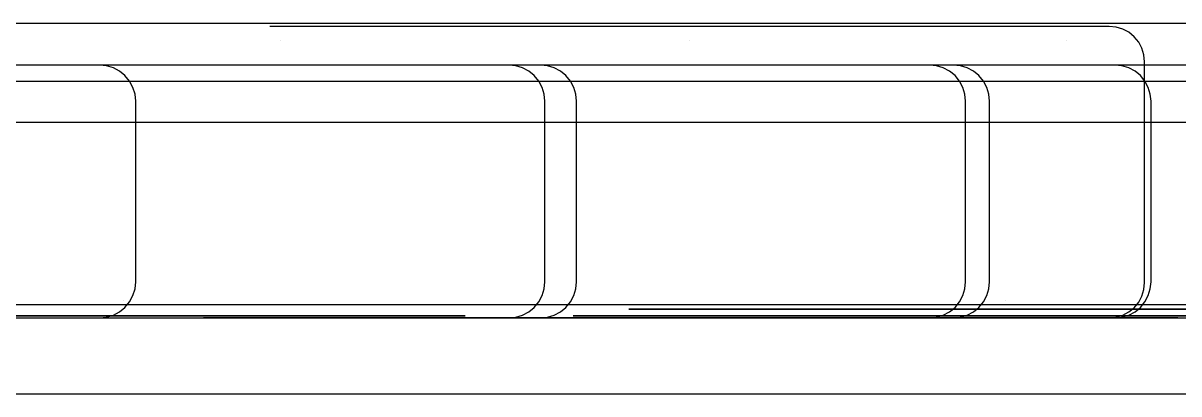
# Model space of a CAD drawing. Header units: metres. Extents: x 4 to 2154, y 0 to 166.
# Drawn here: x 1053 to 1571, y 0 to 166 of the extents above; entities that cross this region are included whole.
import ezdxf

# ---------------------------------------------------------------- set-up
doc = ezdxf.new("R2010")
doc.units = ezdxf.units.M
for name, color, linetype in [('RBAR-T10-I', 2, 'Continuous'), ('RBAR-T12-D', 3, 'Continuous'), ('RBAR-T12-D1', 3, 'Continuous'), ('RBAR-T16-F', 4, 'Continuous'), ('RBAR-T16-F1', 4, 'Continuous'), ('RBAR-T20-G', 5, 'Continuous'), ('RBAR-T8-A', 1, 'Continuous'), ('RBAR-T8-A1', 1, 'Continuous'), ('RBAR-T8-A2', 1, 'Continuous'), ('RBAR-T8-A3', 1, 'Continuous'), ('RBAR-T8-B', 1, 'Continuous'), ('RBAR-T8-B1', 1, 'Continuous'), ('RBAR-T8-B2', 1, 'Continuous'), ('RBAR-T8-C', 1, 'Continuous'), ('RBAR-T8-H', 1, 'Continuous')]:
    doc.layers.add(name, color=color, linetype=linetype)

msp = doc.modelspace()

# ---------------------------------------------------------------- linework, layer by layer
at = {"layer": 'RBAR-T10-I'}
for points in [[(1057.3, 35, 4808.5), (1231.5, 35, 4808.5), (1235.4, 35, 4808.1), (1239.1, 35, 4807), (1242.6, 35, 4805.1), (1245.6, 35, 4802.7), (1248, 35, 4799.6), (1249.9, 35, 4796.2), (1251, 35, 4792.5), (1251.4, 35, 4788.6), (1251.4, 35, 4504.9), (1251, 35, 4501), (1249.9, 35, 4497.3), (1248, 35, 4493.8), (1245.6, 35, 4490.8), (1242.6, 35, 4488.4), (1239.1, 35, 4486.5), (1235.4, 35, 4485.4), (1231.5, 35, 4485), (539.7, 35, 4485)], [(539.7, 35, 4788.6), (1251.4, 35, 4788.6)], [(2011.4, 35, 0), (1319.6, 35, 0), (1315.7, 35, 0.4), (1312, 35, 1.5), (1308.5, 35, 3.4), (1305.5, 35, 5.8), (1303, 35, 8.8), (1301.2, 35, 12.3), (1300.1, 35, 16), (1299.7, 35, 19.9), (1299.7, 35, 283.7), (1300.1, 35, 287.6), (1301.2, 35, 291.3), (1303, 35, 294.7), (1305.5, 35, 297.8), (1308.5, 35, 300.2), (1312, 35, 302.1), (1315.7, 35, 303.2), (1319.6, 35, 303.6), (2031.3, 35, 303.6)], [(2099.6, 35, 0), (1407.8, 35, 0), (1403.9, 35, 0.4), (1400.2, 35, 1.5), (1396.7, 35, 3.4), (1393.7, 35, 5.8), (1391.3, 35, 8.8), (1389.4, 35, 12.3), (1388.3, 35, 16), (1387.9, 35, 19.9), (1387.9, 35, 283.7), (1388.3, 35, 287.6), (1389.4, 35, 291.3), (1391.3, 35, 294.7), (1393.7, 35, 297.8), (1396.7, 35, 300.2), (1400.2, 35, 302.1), (1403.9, 35, 303.2), (1407.8, 35, 303.6), (2119.5, 35, 303.6)], [(2099.6, 35, 0), (1407.8, 35, 0), (1403.9, 35, 0.4), (1400.2, 35, 1.5), (1396.7, 35, 3.4), (1393.7, 35, 5.8), (1391.3, 35, 8.8), (1389.4, 35, 12.3), (1388.3, 35, 16), (1387.9, 35, 19.9), (1387.9, 35, 283.7), (1388.3, 35, 287.6), (1389.4, 35, 291.3), (1391.3, 35, 294.7), (1393.7, 35, 297.8), (1396.7, 35, 300.2), (1400.2, 35, 302.1), (1403.9, 35, 303.2), (1407.8, 35, 303.6), (2119.5, 35, 303.6)], [(2099.6, 35, 0), (1407.8, 35, 0), (1403.9, 35, 0.4), (1400.2, 35, 1.5), (1396.7, 35, 3.4), (1393.7, 35, 5.8), (1391.3, 35, 8.8), (1389.4, 35, 12.3), (1388.3, 35, 16), (1387.9, 35, 19.9), (1387.9, 35, 283.7), (1388.3, 35, 287.6), (1389.4, 35, 291.3), (1391.3, 35, 294.7), (1393.7, 35, 297.8), (1396.7, 35, 300.2), (1400.2, 35, 302.1), (1403.9, 35, 303.2), (1407.8, 35, 303.6), (2119.5, 35, 303.6)], [(2099.6, 35, 0), (1407.8, 35, 0), (1403.9, 35, 0.4), (1400.2, 35, 1.5), (1396.7, 35, 3.4), (1393.7, 35, 5.8), (1391.3, 35, 8.8), (1389.4, 35, 12.3), (1388.3, 35, 16), (1387.9, 35, 19.9), (1387.9, 35, 283.7), (1388.3, 35, 287.6), (1389.4, 35, 291.3), (1391.3, 35, 294.7), (1393.7, 35, 297.8), (1396.7, 35, 300.2), (1400.2, 35, 302.1), (1403.9, 35, 303.2), (1407.8, 35, 303.6), (2119.5, 35, 303.6)], [(2099.6, 35, 0), (1407.8, 35, 0), (1403.9, 35, 0.4), (1400.2, 35, 1.5), (1396.7, 35, 3.4), (1393.7, 35, 5.8), (1391.3, 35, 8.8), (1389.4, 35, 12.3), (1388.3, 35, 16), (1387.9, 35, 19.9), (1387.9, 35, 283.7), (1388.3, 35, 287.6), (1389.4, 35, 291.3), (1391.3, 35, 294.7), (1393.7, 35, 297.8), (1396.7, 35, 300.2), (1400.2, 35, 302.1), (1403.9, 35, 303.2), (1407.8, 35, 303.6), (2119.5, 35, 303.6)], [(2134.6, 35, 0), (1442.8, 35, 0), (1438.9, 35, 0.4), (1435.2, 35, 1.5), (1431.7, 35, 3.4), (1428.7, 35, 5.8), (1426.3, 35, 8.8), (1424.4, 35, 12.3), (1423.3, 35, 16), (1422.9, 35, 19.9), (1422.9, 35, 283.7), (1423.3, 35, 287.6), (1424.4, 35, 291.3), (1426.3, 35, 294.7), (1428.7, 35, 297.8), (1431.7, 35, 300.2), (1435.2, 35, 302.1), (1438.9, 35, 303.2), (1442.8, 35, 303.6), (2154.5, 35, 303.6)]]:
    msp.add_polyline3d(points, dxfattribs=at)
at = {"layer": 'RBAR-T12-D'}
for points in [[(243.5, 121.7, 0), (2118.5, 121.7, 0)], [(36, 0, 0), (1911, 0, 0)], [(36, 0, 0), (1911, 0, 0)]]:
    msp.add_polyline3d(points, dxfattribs=at)
at = {"layer": 'RBAR-T12-D1'}
for points in [[(36, 140, 0), (2011, 140, 0)], [(36, 121.7, 0), (2011, 121.7, 0)]]:
    msp.add_polyline3d(points, dxfattribs=at)
at = {"layer": 'RBAR-T16-F'}
msp.add_polyline3d([(1326.8, 38, 0), (2084.6, 38, 0), (2090.8, 38, 0.6), (2096.8, 38, 2.4), (2102.3, 38, 5.4), (2107.2, 38, 9.3), (2111.1, 38, 14.2), (2114.1, 38, 19.7), (2115.9, 38, 25.7), (2116.5, 38, 31.9), (2116.5, 38, 1941.3), (2115.9, 38, 1947.5), (2114.1, 38, 1953.5), (2111.1, 38, 1959), (2107.2, 38, 1963.9), (2102.3, 38, 1967.8), (2096.8, 38, 1970.8), (2090.8, 38, 1972.6), (2084.6, 38, 1973.2), (1326.8, 38, 1973.2)], dxfattribs=at)
at = {"layer": 'RBAR-T16-F1'}
for points in [[(1324.6, 38, 0), (2084.5, 38, 0), (2090.7, 38, 0.6), (2096.7, 38, 2.4), (2102.3, 38, 5.4), (2107.1, 38, 9.4), (2111.1, 38, 14.2), (2114.1, 38, 19.8), (2115.9, 38, 25.8), (2116.5, 38, 32), (2116.5, 38, 1986.8), (2115.9, 38, 1993), (2114.1, 38, 1999), (2111.1, 38, 2004.6), (2107.1, 38, 2009.4), (2102.3, 38, 2013.4), (2096.7, 38, 2016.4), (2090.7, 38, 2018.2), (2084.5, 38, 2018.8), (1324.6, 38, 2018.8)], [(1362.6, 38, 106), (2122.5, 38, 106), (2128.7, 38, 106.6), (2134.7, 38, 108.4), (2140.3, 38, 111.4), (2145.1, 38, 115.4), (2149.1, 38, 120.2), (2152.1, 38, 125.8), (2153.9, 38, 131.8), (2154.5, 38, 138), (2154.5, 38, 2092.8), (2153.9, 38, 2099), (2152.1, 38, 2105), (2149.1, 38, 2110.6), (2145.1, 38, 2115.4), (2140.3, 38, 2119.4), (2134.7, 38, 2122.4), (2128.7, 38, 2124.2), (2122.5, 38, 2124.8), (1362.6, 38, 2124.8)]]:
    msp.add_polyline3d(points, dxfattribs=at)
at = {"layer": 'RBAR-T20-G'}
msp.add_polyline3d([(40, 40, 0), (2065, 40, 0)], dxfattribs=at)
msp.add_polyline3d([(40, 40, 0), (2065, 40, 0)], dxfattribs=at)
msp.add_polyline3d([(40, 40, 0), (2065, 40, 0)], dxfattribs=at)
at = {"layer": 'RBAR-T8-A'}
msp.add_polyline3d([(34, 34, 0), (2109, 34, 0)], dxfattribs=at)
msp.add_polyline3d([(34, 34, 0), (2109, 34, 0)], dxfattribs=at)
msp.add_polyline3d([(34, 34, 0), (2109, 34, 0)], dxfattribs=at)
msp.add_polyline3d([(34, 34, 0), (2109, 34, 0)], dxfattribs=at)
msp.add_polyline3d([(34, 34, 0), (2109, 34, 0)], dxfattribs=at)
msp.add_polyline3d([(34, 34, 0), (2109, 34, 0)], dxfattribs=at)
msp.add_polyline3d([(34, 34, 0), (2109, 34, 0)], dxfattribs=at)
msp.add_polyline3d([(34, 34, 0), (2109, 34, 0)], dxfattribs=at)
msp.add_polyline3d([(34, 34, 0), (2109, 34, 0)], dxfattribs=at)
msp.add_polyline3d([(34, 34, 0), (2109, 34, 0)], dxfattribs=at)
msp.add_polyline3d([(34, 34, 0), (2109, 34, 0)], dxfattribs=at)
msp.add_polyline3d([(34, 34, 0), (2109, 34, 0)], dxfattribs=at)
msp.add_polyline3d([(34, 34, 0), (2109, 34, 0)], dxfattribs=at)
msp.add_polyline3d([(34, 34, 0), (2109, 34, 0)], dxfattribs=at)
msp.add_polyline3d([(34, 34, 0), (2109, 34, 0)], dxfattribs=at)
msp.add_polyline3d([(34, 34, 0), (2109, 34, 0)], dxfattribs=at)
msp.add_polyline3d([(34, 34, 0), (2109, 34, 0)], dxfattribs=at)
msp.add_polyline3d([(34, 34, 0), (2109, 34, 0)], dxfattribs=at)
msp.add_polyline3d([(34, 34, 0), (2109, 34, 0)], dxfattribs=at)
msp.add_polyline3d([(34, 34, 0), (2109, 34, 0)], dxfattribs=at)
msp.add_polyline3d([(34, 34, 0), (2109, 34, 0)], dxfattribs=at)
msp.add_polyline3d([(34, 34, 0), (2109, 34, 0)], dxfattribs=at)
msp.add_polyline3d([(34, 34, 0), (2109, 34, 0)], dxfattribs=at)
msp.add_polyline3d([(34, 34, 0), (2109, 34, 0)], dxfattribs=at)
msp.add_polyline3d([(34, 34, 0), (2109, 34, 0)], dxfattribs=at)
msp.add_polyline3d([(34, 34, 0), (2109, 34, 0)], dxfattribs=at)
msp.add_polyline3d([(34, 34, 0), (2109, 34, 0)], dxfattribs=at)
msp.add_polyline3d([(34, 34, 0), (2109, 34, 0)], dxfattribs=at)
msp.add_polyline3d([(34, 34, 0), (2109, 34, 0)], dxfattribs=at)
msp.add_polyline3d([(34, 34, 0), (2109, 34, 0)], dxfattribs=at)
at = {"layer": 'RBAR-T8-A1'}
msp.add_polyline3d([(34, 166, 0), (2134, 166, 0)], dxfattribs=at)
msp.add_polyline3d([(34, 166, 0), (2134, 166, 0)], dxfattribs=at)
msp.add_polyline3d([(34, 166, 0), (2134, 166, 0)], dxfattribs=at)
msp.add_polyline3d([(34, 166, 0), (2134, 166, 0)], dxfattribs=at)
msp.add_polyline3d([(34, 166, 0), (2134, 166, 0)], dxfattribs=at)
msp.add_polyline3d([(34, 166, 0), (2134, 166, 0)], dxfattribs=at)
msp.add_polyline3d([(34, 166, 0), (2134, 166, 0)], dxfattribs=at)
msp.add_polyline3d([(34, 166, 0), (2134, 166, 0)], dxfattribs=at)
msp.add_polyline3d([(34, 166, 0), (2134, 166, 0)], dxfattribs=at)
msp.add_polyline3d([(34, 166, 0), (2134, 166, 0)], dxfattribs=at)
msp.add_polyline3d([(34, 166, 0), (2134, 166, 0)], dxfattribs=at)
msp.add_polyline3d([(34, 166, 0), (2134, 166, 0)], dxfattribs=at)
msp.add_polyline3d([(34, 166, 0), (2134, 166, 0)], dxfattribs=at)
msp.add_polyline3d([(34, 166, 0), (2134, 166, 0)], dxfattribs=at)
msp.add_polyline3d([(34, 166, 0), (2134, 166, 0)], dxfattribs=at)
msp.add_polyline3d([(34, 166, 0), (2134, 166, 0)], dxfattribs=at)
msp.add_polyline3d([(34, 166, 0), (2134, 166, 0)], dxfattribs=at)
msp.add_polyline3d([(34, 166, 0), (2134, 166, 0)], dxfattribs=at)
msp.add_polyline3d([(34, 166, 0), (2134, 166, 0)], dxfattribs=at)
msp.add_polyline3d([(34, 166, 0), (2134, 166, 0)], dxfattribs=at)
msp.add_polyline3d([(34, 166, 0), (2134, 166, 0)], dxfattribs=at)
msp.add_polyline3d([(34, 166, 0), (2134, 166, 0)], dxfattribs=at)
msp.add_polyline3d([(34, 166, 0), (2134, 166, 0)], dxfattribs=at)
msp.add_polyline3d([(34, 166, 0), (2134, 166, 0)], dxfattribs=at)
msp.add_polyline3d([(34, 166, 0), (2134, 166, 0)], dxfattribs=at)
msp.add_polyline3d([(34, 166, 0), (2134, 166, 0)], dxfattribs=at)
msp.add_polyline3d([(34, 166, 0), (2134, 166, 0)], dxfattribs=at)
msp.add_polyline3d([(34, 166, 0), (2134, 166, 0)], dxfattribs=at)
msp.add_polyline3d([(34, 166, 0), (2134, 166, 0)], dxfattribs=at)
msp.add_polyline3d([(34, 166, 0), (2134, 166, 0)], dxfattribs=at)
at = {"layer": 'RBAR-T8-A2'}
msp.add_polyline3d([(1098.3, 42, 34), (1098.3, 42, 5034)], dxfattribs=at)
at = {"layer": 'RBAR-T8-A3'}
for points in [[(1168.7, 158, 34), (1168.7, 158, 5084)], [(1351.9, 158, 34), (1351.9, 158, 5084)], [(1520.6, 158, 34), (1520.6, 158, 5084)], [(1295.7, 42, 34), (1295.7, 42, 5084)], [(1493.2, 42, 34), (1493.2, 42, 5084)]]:
    msp.add_polyline3d(points, dxfattribs=at)
at = {"layer": 'RBAR-T8-B'}
for points in [[(1156.5, 34, 452.2), (1543, 34, 452.2), (1546.2, 34, 452.5), (1549.2, 34, 453.4), (1552, 34, 455), (1554.5, 34, 457), (1556.5, 34, 459.4), (1558, 34, 462.3), (1559, 34, 465.3), (1559.3, 34, 468.5), (1559.3, 34, 519.3), (1559, 34, 522.5), (1558, 34, 525.6), (1556.5, 34, 528.4), (1554.5, 34, 530.9), (1552, 34, 532.9), (1549.2, 34, 534.4), (1546.2, 34, 535.3), (1543, 34, 535.6), (1156.5, 34, 535.6)], [(1156.5, 34, 1290), (1543, 34, 1290), (1546.2, 34, 1290.4), (1549.2, 34, 1291.3), (1552, 34, 1292.8), (1554.5, 34, 1294.8), (1556.5, 34, 1297.3), (1558, 34, 1300.1), (1559, 34, 1303.1), (1559.3, 34, 1306.3), (1559.3, 34, 1357.2), (1559, 34, 1360.4), (1558, 34, 1363.4), (1556.5, 34, 1366.2), (1554.5, 34, 1368.7), (1552, 34, 1370.7), (1549.2, 34, 1372.2), (1546.2, 34, 1373.1), (1543, 34, 1373.5), (1156.5, 34, 1373.5)], [(1156.5, 34, 2127.9), (1543, 34, 2127.9), (1546.2, 34, 2128.2), (1549.2, 34, 2129.1), (1552, 34, 2130.6), (1554.5, 34, 2132.6), (1556.5, 34, 2135.1), (1558, 34, 2137.9), (1559, 34, 2141), (1559.3, 34, 2144.2), (1559.3, 34, 2195), (1559, 34, 2198.2), (1558, 34, 2201.2), (1556.5, 34, 2204.1), (1554.5, 34, 2206.5), (1552, 34, 2208.5), (1549.2, 34, 2210.1), (1546.2, 34, 2211), (1543, 34, 2211.3), (1156.5, 34, 2211.3)], [(1156.5, 34, 2965.7), (1543, 34, 2965.7), (1546.2, 34, 2966), (1549.2, 34, 2966.9), (1552, 34, 2968.5), (1554.5, 34, 2970.5), (1556.5, 34, 2972.9), (1558, 34, 2975.8), (1559, 34, 2978.8), (1559.3, 34, 2982), (1559.3, 34, 3032.8), (1559, 34, 3036), (1558, 34, 3039.1), (1556.5, 34, 3041.9), (1554.5, 34, 3044.4), (1552, 34, 3046.4), (1549.2, 34, 3047.9), (1546.2, 34, 3048.8), (1543, 34, 3049.1), (1156.5, 34, 3049.1)], [(1156.5, 34, 3803.5), (1543, 34, 3803.5), (1546.2, 34, 3803.9), (1549.2, 34, 3804.8), (1552, 34, 3806.3), (1554.5, 34, 3808.3), (1556.5, 34, 3810.8), (1558, 34, 3813.6), (1559, 34, 3816.6), (1559.3, 34, 3819.8), (1559.3, 34, 3870.7), (1559, 34, 3873.9), (1558, 34, 3876.9), (1556.5, 34, 3879.7), (1554.5, 34, 3882.2), (1552, 34, 3884.2), (1549.2, 34, 3885.7), (1546.2, 34, 3886.6), (1543, 34, 3887), (1156.5, 34, 3887)], [(1156.5, 34, 4641.4), (1543, 34, 4641.4), (1546.2, 34, 4641.7), (1549.2, 34, 4642.6), (1552, 34, 4644.1), (1554.5, 34, 4646.1), (1556.5, 34, 4648.6), (1558, 34, 4651.4), (1559, 34, 4654.5), (1559.3, 34, 4657.7), (1559.3, 34, 4708.5), (1559, 34, 4711.7), (1558, 34, 4714.7), (1556.5, 34, 4717.6), (1554.5, 34, 4720), (1552, 34, 4722), (1549.2, 34, 4723.6), (1546.2, 34, 4724.5), (1543, 34, 4724.8), (1156.5, 34, 4724.8)]]:
    msp.add_polyline3d(points, dxfattribs=at)
at = {"layer": 'RBAR-T8-B1'}
for points in [[(703.5, 34, 4680), (1087.7, 34, 4680), (1090.8, 34.3, 4680), (1093.9, 35.2, 4680), (1096.7, 36.7, 4680), (1099.1, 38.7, 4680), (1101.1, 41.2, 4680), (1102.6, 44, 4680), (1103.6, 47, 4680), (1103.9, 50.2, 4680), (1103.9, 131.1, 4680), (1103.6, 134.2, 4680), (1102.6, 137.2, 4680), (1101.1, 140, 4680), (1099.1, 142.5, 4680), (1096.7, 144.5, 4680), (1093.9, 146, 4680), (1090.8, 146.9, 4680), (1087.7, 147.2, 4680), (703.5, 147.2, 4680)], [(886.7, 34, 34.5), (1270.9, 34, 34.5), (1274, 34.3, 34.5), (1277.1, 35.2, 34.5), (1279.9, 36.7, 34.5), (1282.3, 38.7, 34.5), (1284.3, 41.2, 34.5), (1285.8, 44, 34.5), (1286.7, 47, 34.5), (1287.1, 50.2, 34.5), (1287.1, 131.1, 34.5), (1286.7, 134.2, 34.5), (1285.8, 137.2, 34.5), (1284.3, 140, 34.5), (1282.3, 142.5, 34.5), (1279.9, 144.5, 34.5), (1277.1, 146, 34.5), (1274, 146.9, 34.5), (1270.9, 147.2, 34.5), (886.7, 147.2, 34.5)], [(900.9, 34, 4679), (1285.1, 34, 4679), (1288.3, 34.3, 4679), (1291.3, 35.2, 4679), (1294.1, 36.7, 4679), (1296.5, 38.7, 4679), (1298.6, 41.2, 4679), (1300, 44, 4679), (1301, 47, 4679), (1301.3, 50.2, 4679), (1301.3, 131.1, 4679), (1301, 134.2, 4679), (1300, 137.2, 4679), (1298.6, 140, 4679), (1296.5, 142.5, 4679), (1294.1, 144.5, 4679), (1291.3, 146, 4679), (1288.3, 146.9, 4679), (1285.1, 147.2, 4679), (900.9, 147.2, 4679)], [(1075, 34, 34.5), (1459.2, 34, 34.5), (1462.4, 34.3, 34.5), (1465.4, 35.2, 34.5), (1468.2, 36.7, 34.5), (1470.7, 38.7, 34.5), (1472.7, 41.2, 34.5), (1474.2, 44, 34.5), (1475.1, 47, 34.5), (1475.4, 50.2, 34.5), (1475.4, 131.1, 34.5), (1475.1, 134.2, 34.5), (1474.2, 137.2, 34.5), (1472.7, 140, 34.5), (1470.7, 142.5, 34.5), (1468.2, 144.5, 34.5), (1465.4, 146, 34.5), (1462.4, 146.9, 34.5), (1459.2, 147.2, 34.5), (1075, 147.2, 34.5)], [(1085.8, 34, 4625), (1469.9, 34, 4625), (1473.1, 34.3, 4625), (1476.1, 35.2, 4625), (1478.9, 36.7, 4625), (1481.4, 38.7, 4625), (1483.4, 41.2, 4625), (1484.9, 44, 4625), (1485.8, 47, 4625), (1486.1, 50.2, 4625), (1486.1, 131.1, 4625), (1485.8, 134.2, 4625), (1484.9, 137.2, 4625), (1483.4, 140, 4625), (1481.4, 142.5, 4625), (1478.9, 144.5, 4625), (1476.1, 146, 4625), (1473.1, 146.9, 4625), (1469.9, 147.2, 4625), (1085.8, 147.2, 4625)], [(1158.1, 34, 2547.5), (1542.3, 34, 2547.5), (1545.4, 34.3, 2547.5), (1548.5, 35.2, 2547.5), (1551.3, 36.7, 2547.5), (1553.7, 38.7, 2547.5), (1555.7, 41.2, 2547.5), (1557.2, 44, 2547.5), (1558.1, 47, 2547.5), (1558.5, 50.2, 2547.5), (1558.5, 131.1, 2547.5), (1558.1, 134.2, 2547.5), (1557.2, 137.2, 2547.5), (1555.7, 140, 2547.5), (1553.7, 142.5, 2547.5), (1551.3, 144.5, 2547.5), (1548.5, 146, 2547.5), (1545.4, 146.9, 2547.5), (1542.3, 147.2, 2547.5), (1158.1, 147.2, 2547.5)], [(1158.1, 34, 2744.8), (1542.3, 34, 2744.8), (1545.4, 34.3, 2744.8), (1548.5, 35.2, 2744.8), (1551.3, 36.7, 2744.8), (1553.7, 38.7, 2744.8), (1555.7, 41.2, 2744.8), (1557.2, 44, 2744.8), (1558.1, 47, 2744.8), (1558.5, 50.2, 2744.8), (1558.5, 131.1, 2744.8), (1558.1, 134.2, 2744.8), (1557.2, 137.2, 2744.8), (1555.7, 140, 2744.8), (1553.7, 142.5, 2744.8), (1551.3, 144.5, 2744.8), (1548.5, 146, 2744.8), (1545.4, 146.9, 2744.8), (1542.3, 147.2, 2744.8), (1158.1, 147.2, 2744.8)], [(1158.1, 34, 2942.2), (1542.3, 34, 2942.2), (1545.4, 34.3, 2942.2), (1548.5, 35.2, 2942.2), (1551.3, 36.7, 2942.2), (1553.7, 38.7, 2942.2), (1555.7, 41.2, 2942.2), (1557.2, 44, 2942.2), (1558.1, 47, 2942.2), (1558.5, 50.2, 2942.2), (1558.5, 131.1, 2942.2), (1558.1, 134.2, 2942.2), (1557.2, 137.2, 2942.2), (1555.7, 140, 2942.2), (1553.7, 142.5, 2942.2), (1551.3, 144.5, 2942.2), (1548.5, 146, 2942.2), (1545.4, 146.9, 2942.2), (1542.3, 147.2, 2942.2), (1158.1, 147.2, 2942.2)], [(1283.4, 34, 0), (1667.6, 34, 0), (1670.7, 34.3, 0), (1673.8, 35.2, 0), (1676.6, 36.7, 0), (1679, 38.7, 0), (1681, 41.2, 0), (1682.5, 44, 0), (1683.4, 47, 0), (1683.8, 50.2, 0), (1683.8, 131.1, 0), (1683.4, 134.2, 0), (1682.5, 137.2, 0), (1681, 140, 0), (1679, 142.5, 0), (1676.6, 144.5, 0), (1673.8, 146, 0), (1670.7, 146.9, 0), (1667.6, 147.2, 0), (1283.4, 147.2, 0)], [(1295.7, 34, 0), (1679.9, 34, 0), (1683.1, 34.3, 0), (1686.1, 35.2, 0), (1688.9, 36.7, 0), (1691.4, 38.7, 0), (1693.4, 41.2, 0), (1694.9, 44, 0), (1695.8, 47, 0), (1696.1, 50.2, 0), (1696.1, 131.1, 0), (1695.8, 134.2, 0), (1694.9, 137.2, 0), (1693.4, 140, 0), (1691.4, 142.5, 0), (1688.9, 144.5, 0), (1686.1, 146, 0), (1683.1, 146.9, 0), (1679.9, 147.2, 0), (1295.7, 147.2, 0)], [(1473, 34, 0), (1857.2, 34, 0), (1860.3, 34.3, 0), (1863.4, 35.2, 0), (1866.2, 36.7, 0), (1868.6, 38.7, 0), (1870.6, 41.2, 0), (1872.1, 44, 0), (1873, 47, 0), (1873.4, 50.2, 0), (1873.4, 131.1, 0), (1873, 134.2, 0), (1872.1, 137.2, 0), (1870.6, 140, 0), (1868.6, 142.5, 0), (1866.2, 144.5, 0), (1863.4, 146, 0), (1860.3, 146.9, 0), (1857.2, 147.2, 0), (1473, 147.2, 0)], [(1493.2, 34, 0), (1877.3, 34, 0), (1880.5, 34.3, 0), (1883.5, 35.2, 0), (1886.3, 36.7, 0), (1888.8, 38.7, 0), (1890.8, 41.2, 0), (1892.3, 44, 0), (1893.2, 47, 0), (1893.5, 50.2, 0), (1893.5, 131.1, 0), (1893.2, 134.2, 0), (1892.3, 137.2, 0), (1890.8, 140, 0), (1888.8, 142.5, 0), (1886.3, 144.5, 0), (1883.5, 146, 0), (1880.5, 146.9, 0), (1877.3, 147.2, 0), (1493.2, 147.2, 0)]]:
    msp.add_polyline3d(points, dxfattribs=at)
at = {"layer": 'RBAR-T8-B2'}
for points in [[(1164, 34, 393.1), (1539.7, 34, 393.1), (1542.8, 34.3, 393.1), (1545.8, 35.2, 393.1), (1548.5, 36.7, 393.1), (1550.9, 38.6, 393.1), (1552.9, 41, 393.1), (1554.3, 43.8, 393.1), (1555.2, 46.7, 393.1), (1555.5, 49.8, 393.1), (1555.5, 148.7, 393.1), (1555.2, 151.8, 393.1), (1554.3, 154.8, 393.1), (1552.9, 157.5, 393.1), (1550.9, 159.9, 393.1), (1548.5, 161.9, 393.1), (1545.8, 163.3, 393.1), (1542.8, 164.2, 393.1), (1539.7, 164.5, 393.1), (1164, 164.5, 393.1)], [(1164, 34, 1111.2), (1539.7, 34, 1111.2), (1542.8, 34.3, 1111.2), (1545.8, 35.2, 1111.2), (1548.5, 36.7, 1111.2), (1550.9, 38.6, 1111.2), (1552.9, 41, 1111.2), (1554.3, 43.8, 1111.2), (1555.2, 46.7, 1111.2), (1555.5, 49.8, 1111.2), (1555.5, 148.7, 1111.2), (1555.2, 151.8, 1111.2), (1554.3, 154.8, 1111.2), (1552.9, 157.5, 1111.2), (1550.9, 159.9, 1111.2), (1548.5, 161.9, 1111.2), (1545.8, 163.3, 1111.2), (1542.8, 164.2, 1111.2), (1539.7, 164.5, 1111.2), (1164, 164.5, 1111.2)], [(1164, 34, 1829.4), (1539.7, 34, 1829.4), (1542.8, 34.3, 1829.4), (1545.8, 35.2, 1829.4), (1548.5, 36.7, 1829.4), (1550.9, 38.6, 1829.4), (1552.9, 41, 1829.4), (1554.3, 43.8, 1829.4), (1555.2, 46.7, 1829.4), (1555.5, 49.8, 1829.4), (1555.5, 148.7, 1829.4), (1555.2, 151.8, 1829.4), (1554.3, 154.8, 1829.4), (1552.9, 157.5, 1829.4), (1550.9, 159.9, 1829.4), (1548.5, 161.9, 1829.4), (1545.8, 163.3, 1829.4), (1542.8, 164.2, 1829.4), (1539.7, 164.5, 1829.4), (1164, 164.5, 1829.4)], [(1164, 34, 2547.5), (1539.7, 34, 2547.5), (1542.8, 34.3, 2547.5), (1545.8, 35.2, 2547.5), (1548.5, 36.7, 2547.5), (1550.9, 38.6, 2547.5), (1552.9, 41, 2547.5), (1554.3, 43.8, 2547.5), (1555.2, 46.7, 2547.5), (1555.5, 49.8, 2547.5), (1555.5, 148.7, 2547.5), (1555.2, 151.8, 2547.5), (1554.3, 154.8, 2547.5), (1552.9, 157.5, 2547.5), (1550.9, 159.9, 2547.5), (1548.5, 161.9, 2547.5), (1545.8, 163.3, 2547.5), (1542.8, 164.2, 2547.5), (1539.7, 164.5, 2547.5), (1164, 164.5, 2547.5)], [(1164, 34, 3265.6), (1539.7, 34, 3265.6), (1542.8, 34.3, 3265.6), (1545.8, 35.2, 3265.6), (1548.5, 36.7, 3265.6), (1550.9, 38.6, 3265.6), (1552.9, 41, 3265.6), (1554.3, 43.8, 3265.6), (1555.2, 46.7, 3265.6), (1555.5, 49.8, 3265.6), (1555.5, 148.7, 3265.6), (1555.2, 151.8, 3265.6), (1554.3, 154.8, 3265.6), (1552.9, 157.5, 3265.6), (1550.9, 159.9, 3265.6), (1548.5, 161.9, 3265.6), (1545.8, 163.3, 3265.6), (1542.8, 164.2, 3265.6), (1539.7, 164.5, 3265.6), (1164, 164.5, 3265.6)], [(1164, 34, 3983.8), (1539.7, 34, 3983.8), (1542.8, 34.3, 3983.8), (1545.8, 35.2, 3983.8), (1548.5, 36.7, 3983.8), (1550.9, 38.6, 3983.8), (1552.9, 41, 3983.8), (1554.3, 43.8, 3983.8), (1555.2, 46.7, 3983.8), (1555.5, 49.8, 3983.8), (1555.5, 148.7, 3983.8), (1555.2, 151.8, 3983.8), (1554.3, 154.8, 3983.8), (1552.9, 157.5, 3983.8), (1550.9, 159.9, 3983.8), (1548.5, 161.9, 3983.8), (1545.8, 163.3, 3983.8), (1542.8, 164.2, 3983.8), (1539.7, 164.5, 3983.8), (1164, 164.5, 3983.8)], [(1164, 34, 4701.9), (1539.7, 34, 4701.9), (1542.8, 34.3, 4701.9), (1545.8, 35.2, 4701.9), (1548.5, 36.7, 4701.9), (1550.9, 38.6, 4701.9), (1552.9, 41, 4701.9), (1554.3, 43.8, 4701.9), (1555.2, 46.7, 4701.9), (1555.5, 49.8, 4701.9), (1555.5, 148.7, 4701.9), (1555.2, 151.8, 4701.9), (1554.3, 154.8, 4701.9), (1552.9, 157.5, 4701.9), (1550.9, 159.9, 4701.9), (1548.5, 161.9, 4701.9), (1545.8, 163.3, 4701.9), (1542.8, 164.2, 4701.9), (1539.7, 164.5, 4701.9), (1164, 164.5, 4701.9)], [(1164, 34, 393.1), (1539.7, 34, 393.1), (1542.8, 34.3, 393.1), (1545.8, 35.2, 393.1), (1548.5, 36.7, 393.1), (1550.9, 38.6, 393.1), (1552.9, 41, 393.1), (1554.3, 43.8, 393.1), (1555.2, 46.7, 393.1), (1555.5, 49.8, 393.1), (1555.5, 148.7, 393.1), (1555.2, 151.8, 393.1), (1554.3, 154.8, 393.1), (1552.9, 157.5, 393.1), (1550.9, 159.9, 393.1), (1548.5, 161.9, 393.1), (1545.8, 163.3, 393.1), (1542.8, 164.2, 393.1), (1539.7, 164.5, 393.1), (1164, 164.5, 393.1)], [(1164, 34, 1111.2), (1539.7, 34, 1111.2), (1542.8, 34.3, 1111.2), (1545.8, 35.2, 1111.2), (1548.5, 36.7, 1111.2), (1550.9, 38.6, 1111.2), (1552.9, 41, 1111.2), (1554.3, 43.8, 1111.2), (1555.2, 46.7, 1111.2), (1555.5, 49.8, 1111.2), (1555.5, 148.7, 1111.2), (1555.2, 151.8, 1111.2), (1554.3, 154.8, 1111.2), (1552.9, 157.5, 1111.2), (1550.9, 159.9, 1111.2), (1548.5, 161.9, 1111.2), (1545.8, 163.3, 1111.2), (1542.8, 164.2, 1111.2), (1539.7, 164.5, 1111.2), (1164, 164.5, 1111.2)], [(1164, 34, 1829.4), (1539.7, 34, 1829.4), (1542.8, 34.3, 1829.4), (1545.8, 35.2, 1829.4), (1548.5, 36.7, 1829.4), (1550.9, 38.6, 1829.4), (1552.9, 41, 1829.4), (1554.3, 43.8, 1829.4), (1555.2, 46.7, 1829.4), (1555.5, 49.8, 1829.4), (1555.5, 148.7, 1829.4), (1555.2, 151.8, 1829.4), (1554.3, 154.8, 1829.4), (1552.9, 157.5, 1829.4), (1550.9, 159.9, 1829.4), (1548.5, 161.9, 1829.4), (1545.8, 163.3, 1829.4), (1542.8, 164.2, 1829.4), (1539.7, 164.5, 1829.4), (1164, 164.5, 1829.4)], [(1164, 34, 2547.5), (1539.7, 34, 2547.5), (1542.8, 34.3, 2547.5), (1545.8, 35.2, 2547.5), (1548.5, 36.7, 2547.5), (1550.9, 38.6, 2547.5), (1552.9, 41, 2547.5), (1554.3, 43.8, 2547.5), (1555.2, 46.7, 2547.5), (1555.5, 49.8, 2547.5), (1555.5, 148.7, 2547.5), (1555.2, 151.8, 2547.5), (1554.3, 154.8, 2547.5), (1552.9, 157.5, 2547.5), (1550.9, 159.9, 2547.5), (1548.5, 161.9, 2547.5), (1545.8, 163.3, 2547.5), (1542.8, 164.2, 2547.5), (1539.7, 164.5, 2547.5), (1164, 164.5, 2547.5)], [(1164, 34, 3265.6), (1539.7, 34, 3265.6), (1542.8, 34.3, 3265.6), (1545.8, 35.2, 3265.6), (1548.5, 36.7, 3265.6), (1550.9, 38.6, 3265.6), (1552.9, 41, 3265.6), (1554.3, 43.8, 3265.6), (1555.2, 46.7, 3265.6), (1555.5, 49.8, 3265.6), (1555.5, 148.7, 3265.6), (1555.2, 151.8, 3265.6), (1554.3, 154.8, 3265.6), (1552.9, 157.5, 3265.6), (1550.9, 159.9, 3265.6), (1548.5, 161.9, 3265.6), (1545.8, 163.3, 3265.6), (1542.8, 164.2, 3265.6), (1539.7, 164.5, 3265.6), (1164, 164.5, 3265.6)], [(1164, 34, 3983.8), (1539.7, 34, 3983.8), (1542.8, 34.3, 3983.8), (1545.8, 35.2, 3983.8), (1548.5, 36.7, 3983.8), (1550.9, 38.6, 3983.8), (1552.9, 41, 3983.8), (1554.3, 43.8, 3983.8), (1555.2, 46.7, 3983.8), (1555.5, 49.8, 3983.8), (1555.5, 148.7, 3983.8), (1555.2, 151.8, 3983.8), (1554.3, 154.8, 3983.8), (1552.9, 157.5, 3983.8), (1550.9, 159.9, 3983.8), (1548.5, 161.9, 3983.8), (1545.8, 163.3, 3983.8), (1542.8, 164.2, 3983.8), (1539.7, 164.5, 3983.8), (1164, 164.5, 3983.8)], [(1164, 34, 4701.9), (1539.7, 34, 4701.9), (1542.8, 34.3, 4701.9), (1545.8, 35.2, 4701.9), (1548.5, 36.7, 4701.9), (1550.9, 38.6, 4701.9), (1552.9, 41, 4701.9), (1554.3, 43.8, 4701.9), (1555.2, 46.7, 4701.9), (1555.5, 49.8, 4701.9), (1555.5, 148.7, 4701.9), (1555.2, 151.8, 4701.9), (1554.3, 154.8, 4701.9), (1552.9, 157.5, 4701.9), (1550.9, 159.9, 4701.9), (1548.5, 161.9, 4701.9), (1545.8, 163.3, 4701.9), (1542.8, 164.2, 4701.9), (1539.7, 164.5, 4701.9), (1164, 164.5, 4701.9)]]:
    msp.add_polyline3d(points, dxfattribs=at)
at = {"layer": 'RBAR-T8-C'}
for points in [[(785.7, 34, 2350.9), (1352.6, 34, 2350.9), (1355.8, 34, 2350.6), (1358.8, 34, 2349.7), (1361.6, 34, 2348.2), (1364.1, 34, 2346.2), (1366.1, 34, 2343.8), (1367.6, 34, 2340.9), (1368.5, 34, 2337.9), (1368.8, 34, 2334.8), (1368.8, 34, 1702.1)], [(785.7, 34, 2548.3), (1352.6, 34, 2548.3), (1355.8, 34, 2548), (1358.8, 34, 2547), (1361.6, 34, 2545.5), (1364.1, 34, 2543.5), (1366.1, 34, 2541.1), (1367.6, 34, 2538.3), (1368.5, 34, 2535.2), (1368.8, 34, 2532.1), (1368.8, 34, 1899.4)], [(785.7, 34, 2745.6), (1352.6, 34, 2745.6), (1355.8, 34, 2745.3), (1358.8, 34, 2744.4), (1361.6, 34, 2742.9), (1364.1, 34, 2740.9), (1366.1, 34, 2738.4), (1367.6, 34, 2735.6), (1368.5, 34, 2732.6), (1368.8, 34, 2729.4), (1368.8, 34, 2096.7)], [(1449.1, 34, 648.9), (2016, 34, 648.9), (2019.1, 34, 648.6), (2022.2, 34, 647.7), (2025, 34, 646.2), (2027.4, 34, 644.2), (2029.4, 34, 641.7), (2030.9, 34, 638.9), (2031.8, 34, 635.9), (2032.2, 34, 632.7), (2032.2, 34, 0)], [(1537.4, 34, 648.9), (2104.3, 34, 648.9), (2107.5, 34, 648.6), (2110.5, 34, 647.7), (2113.3, 34, 646.2), (2115.8, 34, 644.2), (2117.8, 34, 641.7), (2119.3, 34, 638.9), (2120.2, 34, 635.9), (2120.5, 34, 632.7), (2120.5, 34, 0)], [(1537.4, 34, 648.9), (2104.3, 34, 648.9), (2107.5, 34, 648.6), (2110.5, 34, 647.7), (2113.3, 34, 646.2), (2115.8, 34, 644.2), (2117.8, 34, 641.7), (2119.3, 34, 638.9), (2120.2, 34, 635.9), (2120.5, 34, 632.7), (2120.5, 34, 0)], [(1537.4, 34, 648.9), (2104.3, 34, 648.9), (2107.5, 34, 648.6), (2110.5, 34, 647.7), (2113.3, 34, 646.2), (2115.8, 34, 644.2), (2117.8, 34, 641.7), (2119.3, 34, 638.9), (2120.2, 34, 635.9), (2120.5, 34, 632.7), (2120.5, 34, 0)]]:
    msp.add_polyline3d(points, dxfattribs=at)
at = {"layer": 'RBAR-T8-H'}
for points in [[(1482.5, 34, 454.9), (1554, 34, 454.9), (1557.2, 34, 454.6), (1560.3, 34, 453.6), (1563.1, 34, 452.1), (1565.6, 34, 450.1), (1567.6, 34, 447.6), (1569.1, 34, 444.8), (1570.1, 34, 441.7), (1570.4, 34, 438.5), (1570.4, 34, 305.7), (1570.1, 34, 302.6), (1569.1, 34, 299.5), (1567.6, 34, 296.7), (1565.6, 34, 294.2), (1563.1, 34, 292.2), (1560.3, 34, 290.6), (1557.2, 34, 289.7), (1554, 34, 289.4), (1150.6, 34, 289.4), (1147.4, 34, 289.7), (1144.3, 34, 290.6), (1141.5, 34, 292.2), (1139, 34, 294.2), (1137, 34, 296.7), (1135.5, 34, 299.5), (1134.6, 34, 302.6), (1134.2, 34, 305.7), (1134.2, 34, 382.3), (1134.6, 34, 385.5), (1135.5, 34, 388.6), (1137, 34, 391.4), (1139, 34, 393.9), (1141.5, 34, 395.9), (1144.3, 34, 397.4), (1147.4, 34, 398.4), (1150.6, 34, 398.7), (1538.7, 34, 398.7)], [(1482.5, 34, 1292.7), (1554, 34, 1292.7), (1557.2, 34, 1292.4), (1560.3, 34, 1291.5), (1563.1, 34, 1289.9), (1565.6, 34, 1287.9), (1567.6, 34, 1285.4), (1569.1, 34, 1282.6), (1570.1, 34, 1279.5), (1570.4, 34, 1276.4), (1570.4, 34, 1143.6), (1570.1, 34, 1140.4), (1569.1, 34, 1137.3), (1567.6, 34, 1134.5), (1565.6, 34, 1132), (1563.1, 34, 1130), (1560.3, 34, 1128.5), (1557.2, 34, 1127.5), (1554, 34, 1127.2), (1150.6, 34, 1127.2), (1147.4, 34, 1127.5), (1144.3, 34, 1128.5), (1141.5, 34, 1130), (1139, 34, 1132), (1137, 34, 1134.5), (1135.5, 34, 1137.3), (1134.6, 34, 1140.4), (1134.2, 34, 1143.6), (1134.2, 34, 1220.2), (1134.6, 34, 1223.4), (1135.5, 34, 1226.4), (1137, 34, 1229.3), (1139, 34, 1231.7), (1141.5, 34, 1233.8), (1144.3, 34, 1235.3), (1147.4, 34, 1236.2), (1150.6, 34, 1236.5), (1538.7, 34, 1236.5)], [(1482.5, 34, 2130.5), (1554, 34, 2130.5), (1557.2, 34, 2130.2), (1560.3, 34, 2129.3), (1563.1, 34, 2127.8), (1565.6, 34, 2125.7), (1567.6, 34, 2123.3), (1569.1, 34, 2120.4), (1570.1, 34, 2117.4), (1570.4, 34, 2114.2), (1570.4, 34, 1981.4), (1570.1, 34, 1978.2), (1569.1, 34, 1975.2), (1567.6, 34, 1972.3), (1565.6, 34, 1969.9), (1563.1, 34, 1967.8), (1560.3, 34, 1966.3), (1557.2, 34, 1965.4), (1554, 34, 1965.1), (1150.6, 34, 1965.1), (1147.4, 34, 1965.4), (1144.3, 34, 1966.3), (1141.5, 34, 1967.8), (1139, 34, 1969.9), (1137, 34, 1972.3), (1135.5, 34, 1975.2), (1134.6, 34, 1978.2), (1134.2, 34, 1981.4), (1134.2, 34, 2058), (1134.6, 34, 2061.2), (1135.5, 34, 2064.3), (1137, 34, 2067.1), (1139, 34, 2069.6), (1141.5, 34, 2071.6), (1144.3, 34, 2073.1), (1147.4, 34, 2074), (1150.6, 34, 2074.4), (1538.7, 34, 2074.4)], [(1482.5, 34, 2968.4), (1554, 34, 2968.4), (1557.2, 34, 2968.1), (1560.3, 34, 2967.1), (1563.1, 34, 2965.6), (1565.6, 34, 2963.6), (1567.6, 34, 2961.1), (1569.1, 34, 2958.3), (1570.1, 34, 2955.2), (1570.4, 34, 2952), (1570.4, 34, 2819.2), (1570.1, 34, 2816.1), (1569.1, 34, 2813), (1567.6, 34, 2810.2), (1565.6, 34, 2807.7), (1563.1, 34, 2805.7), (1560.3, 34, 2804.1), (1557.2, 34, 2803.2), (1554, 34, 2802.9), (1150.6, 34, 2802.9), (1147.4, 34, 2803.2), (1144.3, 34, 2804.1), (1141.5, 34, 2805.7), (1139, 34, 2807.7), (1137, 34, 2810.2), (1135.5, 34, 2813), (1134.6, 34, 2816.1), (1134.2, 34, 2819.2), (1134.2, 34, 2895.8), (1134.6, 34, 2899), (1135.5, 34, 2902.1), (1137, 34, 2904.9), (1139, 34, 2907.4), (1141.5, 34, 2909.4), (1144.3, 34, 2910.9), (1147.4, 34, 2911.9), (1150.6, 34, 2912.2), (1538.7, 34, 2912.2)], [(1482.5, 34, 3806.2), (1554, 34, 3806.2), (1557.2, 34, 3805.9), (1560.3, 34, 3805), (1563.1, 34, 3803.4), (1565.6, 34, 3801.4), (1567.6, 34, 3798.9), (1569.1, 34, 3796.1), (1570.1, 34, 3793), (1570.4, 34, 3789.9), (1570.4, 34, 3657.1), (1570.1, 34, 3653.9), (1569.1, 34, 3650.8), (1567.6, 34, 3648), (1565.6, 34, 3645.5), (1563.1, 34, 3643.5), (1560.3, 34, 3642), (1557.2, 34, 3641), (1554, 34, 3640.7), (1150.6, 34, 3640.7), (1147.4, 34, 3641), (1144.3, 34, 3642), (1141.5, 34, 3643.5), (1139, 34, 3645.5), (1137, 34, 3648), (1135.5, 34, 3650.8), (1134.6, 34, 3653.9), (1134.2, 34, 3657.1), (1134.2, 34, 3733.7), (1134.6, 34, 3736.9), (1135.5, 34, 3739.9), (1137, 34, 3742.8), (1139, 34, 3745.2), (1141.5, 34, 3747.3), (1144.3, 34, 3748.8), (1147.4, 34, 3749.7), (1150.6, 34, 3750), (1538.7, 34, 3750)], [(1482.5, 34, 4644), (1554, 34, 4644), (1557.2, 34, 4643.7), (1560.3, 34, 4642.8), (1563.1, 34, 4641.3), (1565.6, 34, 4639.2), (1567.6, 34, 4636.8), (1569.1, 34, 4633.9), (1570.1, 34, 4630.9), (1570.4, 34, 4627.7), (1570.4, 34, 4494.9), (1570.1, 34, 4491.7), (1569.1, 34, 4488.7), (1567.6, 34, 4485.8), (1565.6, 34, 4483.4), (1563.1, 34, 4481.3), (1560.3, 34, 4479.8), (1557.2, 34, 4478.9), (1554, 34, 4478.6), (1150.6, 34, 4478.6), (1147.4, 34, 4478.9), (1144.3, 34, 4479.8), (1141.5, 34, 4481.3), (1139, 34, 4483.4), (1137, 34, 4485.8), (1135.5, 34, 4488.7), (1134.6, 34, 4491.7), (1134.2, 34, 4494.9), (1134.2, 34, 4571.5), (1134.6, 34, 4574.7), (1135.5, 34, 4577.8), (1137, 34, 4580.6), (1139, 34, 4583.1), (1141.5, 34, 4585.1), (1144.3, 34, 4586.6), (1147.4, 34, 4587.5), (1150.6, 34, 4587.9), (1538.7, 34, 4587.9)]]:
    msp.add_polyline3d(points, dxfattribs=at)

doc.saveas('drawing.dxf')
